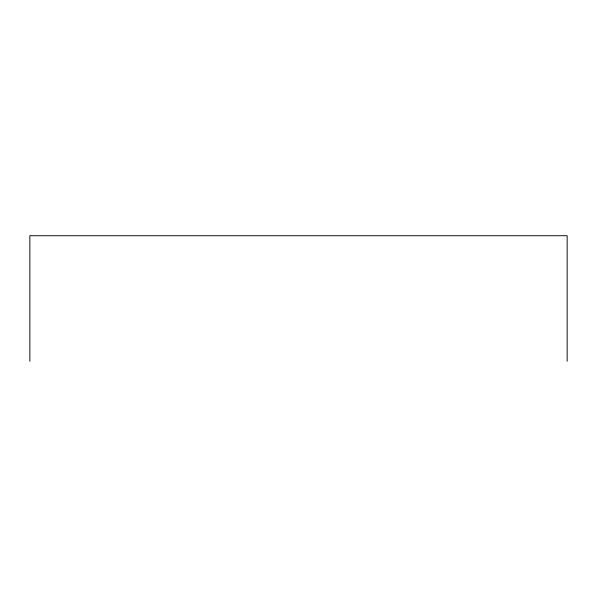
<?xml version="1.0" encoding="UTF-8"?>
<svg xmlns="http://www.w3.org/2000/svg" width="597" height="597" viewBox="0 0 597 597"><rect width="100%" height="100%" fill="white"/><g stroke="black" fill="none" stroke-linecap="round" stroke-linejoin="round"><path stroke-width="0.9" d="M567.15 361.275L567.15 235.725L29.85 235.725L29.85 361.275"/></g></svg>
